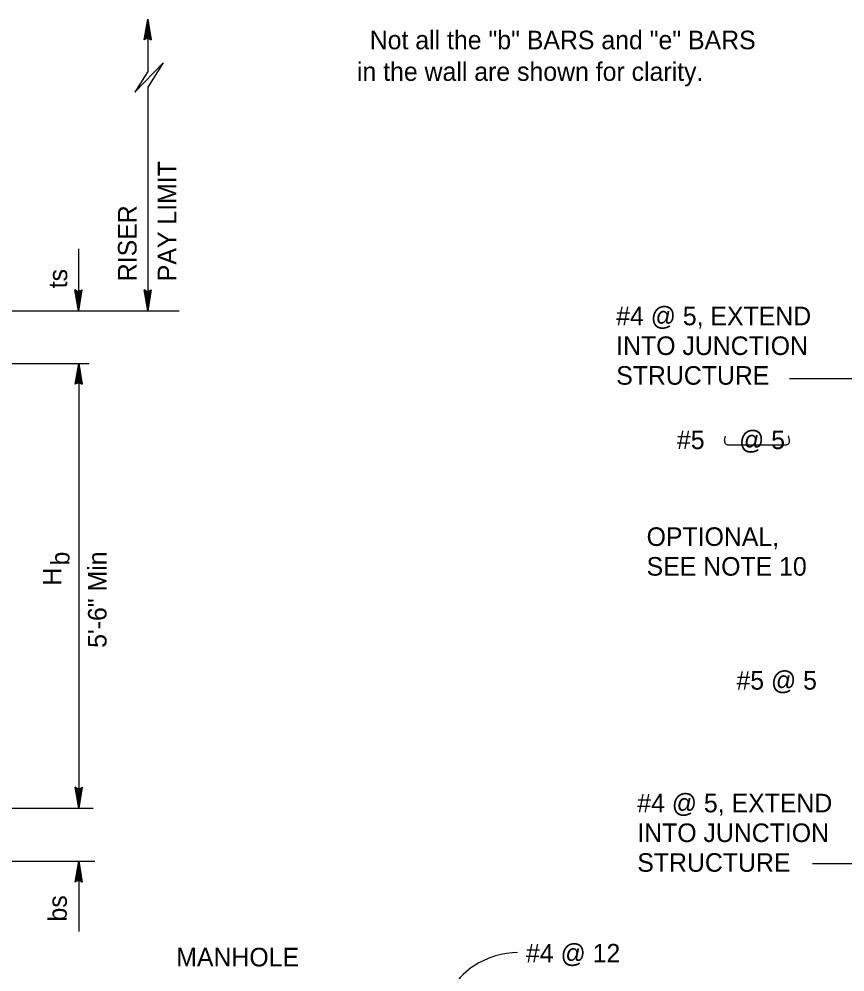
# Model space of a CAD drawing. Extents: x -879 to 881, y -471 to 715.
# Drawn here: x 123.8 to 435.1, y -40.1 to 319 of the extents above; entities that cross this region are included whole.
import ezdxf

# ---------------------------------------------------------------- set-up
doc = ezdxf.new("R2010")
doc.units = 0
doc.layers.add('align_CULVERT-anno', color=7, linetype='Continuous')

msp = doc.modelspace()

# ---------------------------------------------------------------- linework, layer by layer
at = {"layer": 'align_CULVERT-anno'}
for p, q in [((170.93, 311.13), (172.25, 319)), ((171.26, 311.33), (172.25, 319)), ((172.25, 319), (171.59, 311.53)), ((172.25, 319), (171.92, 311.73)), ((172.25, 319), (172.25, 299.25)), ((172.25, 311.94), (172.25, 319)), ((172.25, 319), (173.56, 311.13)), ((172.91, 311.53), (172.25, 319)), ((172.58, 311.73), (172.25, 319)), ((172.25, 319), (173.23, 311.33)), ((171.59, 311.53), (170.93, 311.13)), ((171.59, 311.53), (172.25, 311.94)), ((172.25, 311.94), (172.91, 311.53)), ((172.91, 311.53), (173.56, 311.13)), ((167.46, 291.41), (178.08, 302.53)), ((178.08, 302.53), (172.25, 293.32)), ((172.25, 299.25), (167.46, 291.41)), ((172.25, 293.32), (172.25, 209.12)), ((146.14, 232.4), (146.14, 209.12)), ((145.48, 216.59), (144.83, 216.99)), ((146.14, 209.12), (144.83, 216.99)), ((146.14, 209.12), (145.16, 216.79)), ((145.48, 216.59), (146.14, 209.12)), ((146.14, 216.18), (145.48, 216.59)), ((145.81, 216.38), (146.14, 209.12)), ((147.46, 216.99), (146.14, 209.12)), ((147.13, 216.79), (146.14, 209.12)), ((146.14, 209.12), (146.8, 216.59)), ((146.8, 216.59), (146.14, 216.18)), ((146.14, 209.12), (146.47, 216.38)), ((146.14, 216.18), (146.14, 209.12)), ((146.8, 216.59), (147.46, 216.99)), ((171.59, 216.59), (170.93, 216.99)), ((172.25, 209.12), (170.93, 216.99)), ((172.25, 209.12), (171.26, 216.79)), ((171.59, 216.59), (172.25, 209.12)), ((172.25, 216.18), (171.59, 216.59)), ((171.92, 216.39), (172.25, 209.12)), ((173.56, 216.99), (172.25, 209.12)), ((173.23, 216.79), (172.25, 209.12)), ((172.25, 209.12), (172.91, 216.59)), ((172.91, 216.59), (172.25, 216.18)), ((172.25, 209.12), (172.58, 216.39)), ((172.25, 216.18), (172.25, 209.12)), ((172.91, 216.59), (173.56, 216.99)), ((56.12, 209.12), (184.09, 209.12)), ((55.96, 189.24), (150.23, 189.24)), ((144.96, 181.37), (146.28, 189.24)), ((145.29, 181.57), (146.28, 189.24)), ((146.28, 189.24), (145.62, 181.77)), ((146.28, 189.24), (145.95, 181.97)), ((146.28, 189.24), (146.28, 21.66)), ((146.28, 182.18), (146.28, 189.24)), ((146.28, 189.24), (147.59, 181.37)), ((146.93, 181.77), (146.28, 189.24)), ((146.6, 181.97), (146.28, 189.24)), ((146.28, 189.24), (147.26, 181.57)), ((414.11, 183.59), (552.54, 183.59)), ((145.62, 181.77), (144.96, 181.37)), ((145.62, 181.77), (146.28, 182.18)), ((146.28, 182.18), (146.93, 181.77)), ((146.93, 181.77), (147.59, 181.37)), ((389.67, 160.34), (390.01, 161.89)), ((414.15, 160.34), (413.78, 162.02)), ((391.13, 158.51), (412.69, 158.51)), ((145.62, 29.11), (144.96, 29.52)), ((146.28, 21.64), (144.96, 29.52)), ((146.28, 21.64), (145.29, 29.32)), ((145.62, 29.11), (146.28, 21.64)), ((146.28, 28.71), (145.62, 29.11)), ((145.95, 28.91), (146.28, 21.64)), ((147.59, 29.52), (146.28, 21.64)), ((147.26, 29.32), (146.28, 21.64)), ((146.28, 21.64), (146.93, 29.11)), ((146.93, 29.11), (146.28, 28.71)), ((146.28, 21.64), (146.6, 28.91)), ((146.93, 29.11), (147.59, 29.52)), ((146.28, 28.71), (146.28, 21.64)), ((55.46, 21.66), (151.64, 21.66)), ((55.46, 1.69), (152.31, 1.69)), ((144.96, -6.19), (146.28, 1.69)), ((145.29, -5.98), (146.28, 1.69)), ((146.28, 1.69), (145.62, -5.78)), ((146.28, 1.69), (145.95, -5.58)), ((146.28, 1.69), (146.28, -24.85)), ((146.28, -5.38), (146.28, 1.69)), ((146.28, 1.69), (147.59, -6.19)), ((146.93, -5.78), (146.28, 1.69)), ((146.6, -5.58), (146.28, 1.69)), ((146.28, 1.69), (147.26, -5.98)), ((422.77, 0.84), (487.52, 0.84)), ((145.62, -5.78), (144.96, -6.19)), ((145.62, -5.78), (146.28, -5.38)), ((146.28, -5.38), (146.93, -5.78)), ((146.93, -5.78), (147.59, -6.19))]:
    msp.add_line(p, q, dxfattribs=at)
for centre, start, end in [((391.13, 160.01), 167.532, 270), ((412.69, 160.01), 270, 12.4807)]:
    msp.add_arc(centre, 1.5, start, end, dxfattribs=at)
msp.add_open_spline([(311.66, -32.78), (306.26, -32.78), (294.49, -35.98), (285.09, -46.62), (272.73, -72.35)], degree=3, dxfattribs=at)

# ---------------------------------------------------------------- texts
for s, p in [('Not all the "b" BARS and "e" BARS ', (255.95, 307.62)), ('in the wall are shown for clarity.', (251.12, 295.72)), ('#4 @ 5, EXTEND', (348.84, 203.62)), ('INTO JUNCTION', (348.84, 192.42)), ('STRUCTURE', (348.84, 181.22)), ('#5     @ 5', (371.74, 156.95)), ('OPTIONAL,', (360.3, 120.47)), ('SEE NOTE 10', (360.3, 109.27)), ('#5 @ 5', (394.17, 66.32)), ('#4 @ 5, EXTEND', (356.78, 20.09)), ('INTO JUNCTION', (356.78, 8.89)), ('STRUCTURE', (356.78, -2.31)), ('MANHOLE', (183.02, -37.96)), ('#4 @ 12', (314.84, -36.49))]:
    msp.add_text(s, height=7, dxfattribs=at).set_placement(p)
for s, p in [('PAY LIMIT', (183.06, 220.22)), ('RISER', (168.06, 220.22)), ('ts', (141.92, 217.54)), ('b', (142.77, 113.11)), ('5\'-6" Min', (156.75, 82.07)), ('H', (139.74, 105.54)), ('bs', (141.76, -21.05))]:
    msp.add_text(s, height=7, rotation=90, dxfattribs=at).set_placement(p)

doc.saveas('drawing.dxf')
